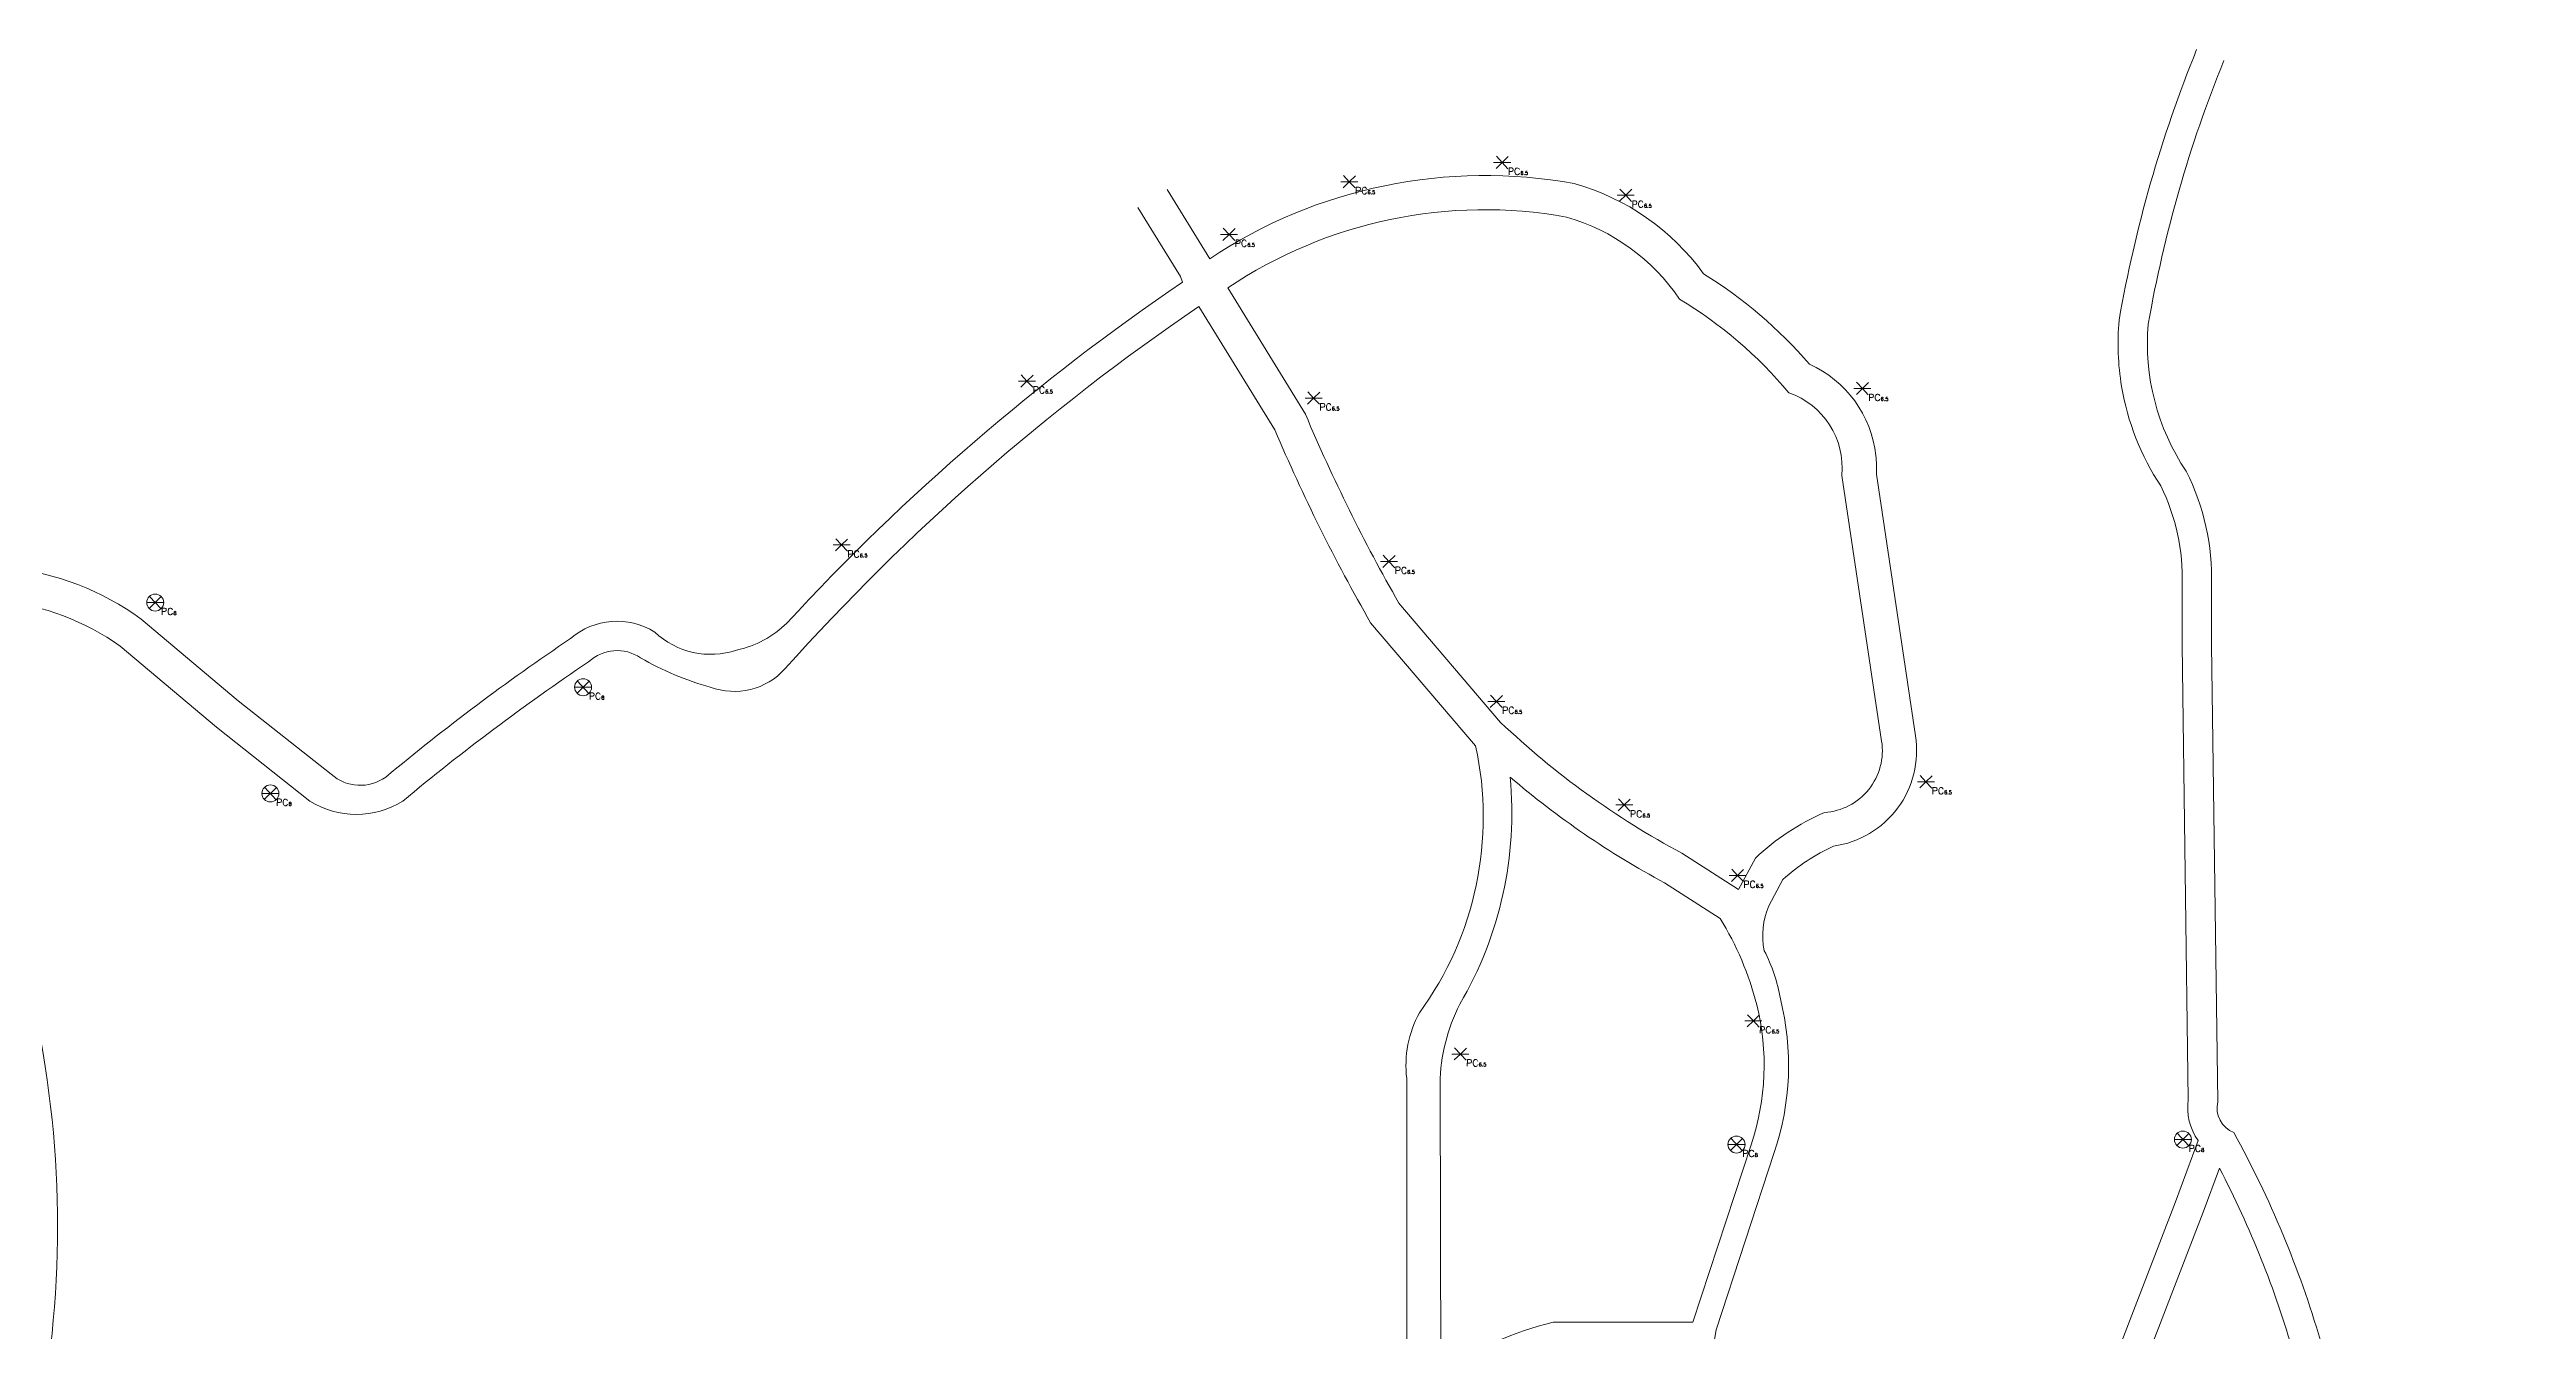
# Model space of a CAD drawing. Header units: metres. Extents: x 383199 to 385363, y 1493349 to 1497259.
# Drawn here: x 384243 to 384749, y 1496997 to 1497259 of the extents above; entities that cross this region are included whole.
import ezdxf

# ---------------------------------------------------------------- set-up
doc = ezdxf.new("R2010")
doc.units = ezdxf.units.M
doc.layers.add('_LOTLINE', color=4, linetype='Continuous', lineweight=0)
doc.layers.add('_POLEPED', color=7, linetype='Continuous', lineweight=0)
doc.styles.add('ROMANS', font='romans.shx', dxfattribs={"height": 0.2})
doc.styles.add('StrandDistance0', font='ENGINEERING.shx', dxfattribs={"height": 1.5})

# ---------------------------------------------------------------- blocks, each defined once
blk = doc.blocks.new('PC6.5')
at = {"layer": '_POLEPED', "color": 1}
for p, q in [((-1.74, 0), (0, 0)), ((-1.24, -1.22), (0, 0)), ((-1.19, 1.27), (0, 0)), ((0, 0), (1.24, 1.22)), ((0, 0), (1.74, 0)), ((0, 0), (1.19, -1.27))]:
    blk.add_line(p, q, dxfattribs=at)
at = {"layer": '_POLEPED', "linetype": 'Continuous', "attachment_point": 7, "rotation": 359.6478, "line_spacing_factor": 0.72, "style": 'StrandDistance0'}
for s, insert, char_height in [('\\Fromans;PC', (1.18, -2.51), 1.3914), ('\\Fromans;6.5', (3.72, -2.51), 0.7317)]:
    blk.add_mtext(s, dxfattribs=dict(at, insert=insert, char_height=char_height))
blk = doc.blocks.new('PC8_N')
at = {"layer": '_POLEPED', "color": 1}
for p, q in [((-1.24, -1.22), (1.24, 1.22)), ((-1.19, 1.27), (1.19, -1.27)), ((-1.74, 0), (1.74, 0))]:
    blk.add_line(p, q, dxfattribs=at)
blk.add_circle((0, 0), 1.74, dxfattribs=at)
at = {"layer": '_POLEPED', "linetype": 'Continuous', "style": 'ROMANS'}
for s, height, p in [('PC', 1.391, (1.18, -2.51)), ('8', 0.732, (3.72, -2.51))]:
    blk.add_text(s, height=height, rotation=359.6478, dxfattribs=at).set_placement(p)

msp = doc.modelspace()

# ---------------------------------------------------------------- linework, layer by layer
at = {"layer": '_LOTLINE'}
for points in [[(384666.12, 1497190.47, -0.064434), (384665.61, 1497204, -0.053353), (384681.44, 1497259.29)], [(384748.78, 1496872.87), (384748.25, 1496874.94, 0.066892), (384745.35, 1496890.04, -0.051371), (384742.77, 1496906.23, 0.100919), (384732.23, 1496955.5), (384724.23, 1496971.35), (384706.72, 1496995.55, 0.05507), (384689.01, 1497038.05, -0.364822), (384685.74, 1497044.33), (384684.47, 1497137.71), (384684.47, 1497149.89, 0.125089), (384679.31, 1497173.15, -0.170836), (384671.57, 1497203.21, -0.053118), (384687, 1497257.04)], [(384479.93, 1497216.56, -0.194824), (384554.36, 1497231.9, -0.169338), (384580.76, 1497213.5, -0.075163), (384602.37, 1497195.04, -0.264643), (384615.93, 1497176.37, -0.264643)], [(384483.6, 1497210.6, -0.194626), (384552.77, 1497225.08), (384552.77, 1497225.08, -0.175704), (384575.86, 1497208.29), (384575.86, 1497208.29), (384575.86, 1497208.29), (384575.86, 1497208.29, -0.083892), (384598.15, 1497189.19, -0.3443), (384609, 1497172.28), (384617.11, 1497118.04, -0.440825), (384605.46, 1497103.43, 0.086194), (384591.35, 1497094.13), (384587.91, 1497087.69)], [(384300.53, 1497111.25, 0.350698), (384311.69, 1497110.66, -0.025539), (384349.43, 1497138.97, -0.32937), (384366.62, 1497140.28, 0.276088), (384383.3, 1497136.6, 0.14287), (384393.59, 1497142.13, -0.057073), (384474.34, 1497211.77, -0.063759)], [(384587.91, 1497087.69), (384576.34, 1497095.11, -0.066709), (384539.31, 1497121.85), (384518.54, 1497146.22, -0.029711), (384499.48, 1497184.79), (384483.6, 1497210.6)], [(384296.19, 1497105.76, 0.28668), (384315.18, 1497105.76, -0.026009), (384353.12, 1497134.22, -0.350647), (384363.72, 1497135.02, 0.066339), (384377.96, 1497129.06, 0.308547), (384393.2, 1497132.78, -0.060948), (384477.72, 1497206.81, -0.02682)], [(384534.23, 1497117.03), (384512.79, 1497142.18, -0.029796), (384493.24, 1497181.58), (384477.72, 1497206.81)], [(384681.78, 1497036.41, -0.195384), (384679.73, 1497044.82), (384678.47, 1497137.67), (384678.47, 1497149.98, 0.123543), (384674.11, 1497170.14, -0.104635), (384666.12, 1497190.47, -0.092304)], [(384615.93, 1497176.37, -0.040999), (384616.04, 1497172.56), (384624.03, 1497119.11, -0.419356), (384607.31, 1497096.58, 0.073486), (384596.96, 1497089.77), (384594.09, 1497084.4)], [(384220.94, 1497150.54, -0.242588), (384234.45, 1497153.54, -0.127501), (384261.77, 1497142.96), (384281.55, 1497126.27), (384300.53, 1497111.25)], [(384245.67, 1496953.08), (384243.24, 1496973.21), (384243.24, 1496994.28, 0.104117), (384235.4, 1497080.85), (384222.57, 1497139.95, -0.46968), (384233.09, 1497146.64, -0.128957), (384257.48, 1497137.43), (384277.12, 1497120.85), (384296.19, 1497105.76)], [(384514.41, 1496917.73), (384514.41, 1496918.01, -0.025054), (384517.12, 1496955.68, 0.034544), (384520.15, 1496987.55), (384520.15, 1496987.55), (384520.15, 1497049.1, -0.156774), (384522.76, 1497062.52, 0.214114), (384534.23, 1497117.03)], [(384527.15, 1496989.08), (384526.98, 1497048.05, -0.117257), (384531.02, 1497064.31), (384531.02, 1497064.31, 0.157397), (384541.26, 1497110.68)], [(384584.14, 1497081.8), (384572.79, 1497089.07, -0.053567), (384541.26, 1497110.68, -0.053567)], [(384578.56, 1496999.32), (384590.45, 1497035.56, 0.144124), (384591.61, 1497064.14, -0.632848), (384591.61, 1497064.14, 0.076231), (384584.14, 1497081.8)], [(384583.31, 1496997.76), (384595.19, 1497033.98, 0.144036), (384596.45, 1497065.37, 0.076251), (384593.15, 1497075.2, 0.076251)], [(384662.38, 1496854.31), (384657.9, 1496875.95, -0.110435), (384651.7, 1496948.55), (384665.04, 1496992.46), (384677.15, 1497023.91), (384681.78, 1497036.41)], [(384668.26, 1496855.44), (384663.71, 1496877.46, -0.11016), (384657.58, 1496947.27), (384670.71, 1496990.51), (384682.76, 1497021.79), (384686.1, 1497030.79)], [(384743.25, 1496870.32), (384742.29, 1496874.03, 0.070551), (384739.6, 1496888.3, -0.05236), (384736.77, 1496906.04, 0.100852), (384726.8, 1496952.95), (384726.8, 1496952.95), (384719.09, 1496968.22), (384701.25, 1496992.88), (384701.25, 1496992.88, 0.050248), (384686.1, 1497030.79, 0.050248)], [(384527.15, 1496989.08, -0.091758), (384550.07, 1496999.32), (384578.56, 1496999.32)], [(384556.37, 1496848.72, -0.085275), (384561.29, 1496897.07, 0.01551), (384570.47, 1496935.47, 0.025933), (384583.31, 1496997.76, 0.027723)]]:
    msp.add_lwpolyline(points, format="xyb", dxfattribs=at)
for points in [[(384479.93, 1497216.56), (384471.23, 1497230.7)], [(384474.34, 1497211.77), (384473.97, 1497212.9), (384465.27, 1497227.04)]]:
    msp.add_lwpolyline(points, dxfattribs=at)
msp.add_arc((384608.18, 1497078.31), 15.35, 156.6595, 191.6967, dxfattribs=at)

# ---------------------------------------------------------------- block references
at = {"layer": '_POLEPED'}
for name, p in [('PC6.5', (384508.43, 1497232.28)), ('PC6.5', (384539.64, 1497236.22)), ('PC6.5', (384564.87, 1497229.52)), ('PC6.5', (384483.87, 1497221.53)), ('PC6.5', (384442.62, 1497191.56)), ('PC6.5', (384501.14, 1497188.09)), ('PC6.5', (384613.21, 1497190.04)), ('PC6.5', (384404.76, 1497158.08)), ('PC6.5', (384516.53, 1497154.71)), ('PC8_N', (384264.62, 1497146.32)), ('PC8_N', (384351.98, 1497129.03)), ('PC6.5', (384538.45, 1497126.13)), ('PC8_N', (384288.13, 1497107.32)), ('PC6.5', (384626.17, 1497109.69)), ('PC6.5', (384564.56, 1497104.97)), ('PC6.5', (384587.71, 1497090.58)), ('PC6.5', (384590.93, 1497060.85)), ('PC6.5', (384531.11, 1497054.1)), ('PC8_N', (384587.49, 1497035.61)), ('PC8_N', (384678.64, 1497036.63))]:
    msp.add_blockref(name, p, dxfattribs=at)

doc.saveas('drawing.dxf')
